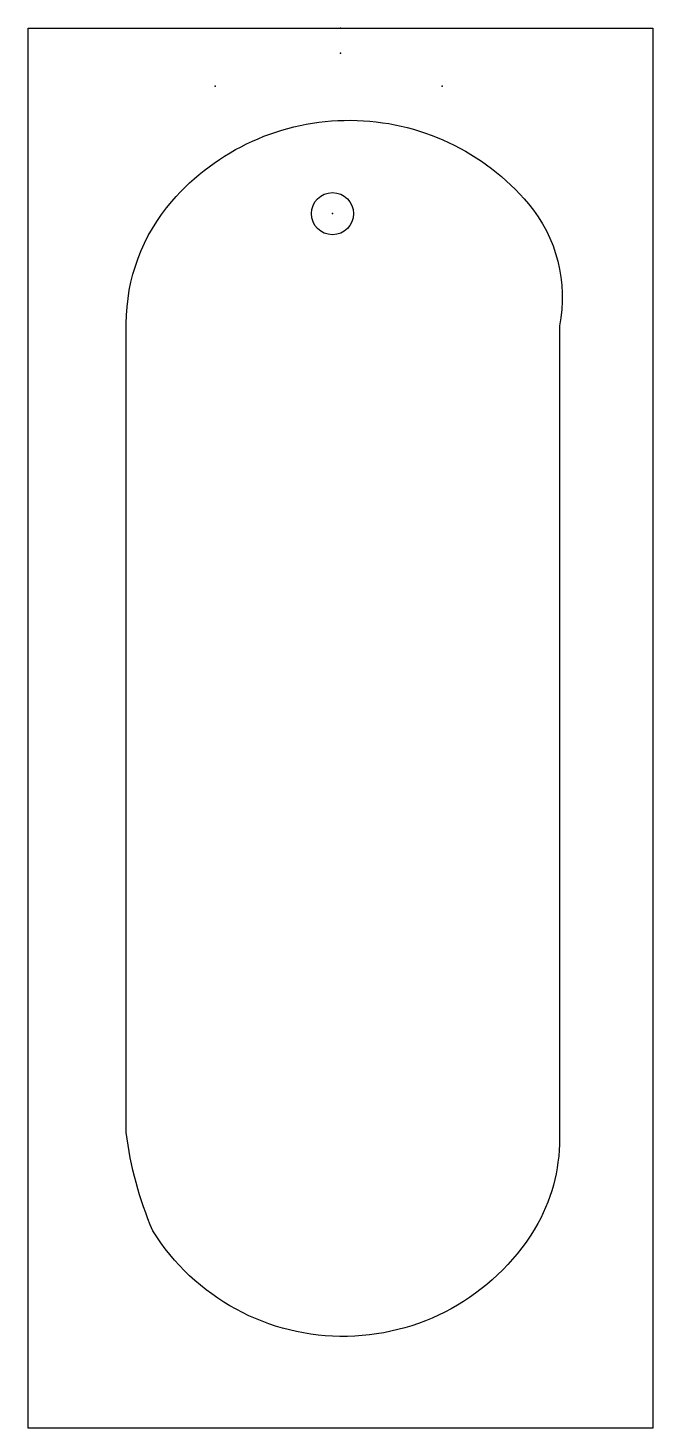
# Model space of a CAD drawing. Header units: millimetres. Extents: x 0 to 741, y 0 to 1660.
import ezdxf

# ---------------------------------------------------------------- set-up
doc = ezdxf.new("R2010")
doc.units = ezdxf.units.MM
doc.layers.add('LVTRY_洁具', color=6, linetype='Continuous')

msp = doc.modelspace()

# ---------------------------------------------------------------- linework, layer by layer
at = {"layer": 'LVTRY_洁具'}
msp.add_lwpolyline([(741.2, 0), (0, 0), (0, 1660.4), (741.2, 1660.4), (741.2, 0)], dxfattribs=at)
msp.add_lwpolyline([(116.6, 350.4), (116.6, 1310, -0.180139), (170.6, 1454.8, -0.461409), (593.4, 1452, -0.228883), (630.3, 1307.2), (630.3, 350.4, -0.133853), (604.8, 242.5, -0.567379), (147.9, 234, -0.070257), (116.6, 350.4)], format="xyb", dxfattribs=at)
msp.add_circle((361.1, 1440.2), 25, dxfattribs=at)
for p in [(370.6, 1660.4), (370.6, 1630.4), (222.1, 1591.6, 0.6), (491.2, 1591.6, 0.6), (361.1, 1440.2)]:
    msp.add_point(p, dxfattribs=at)

doc.saveas('drawing.dxf')
